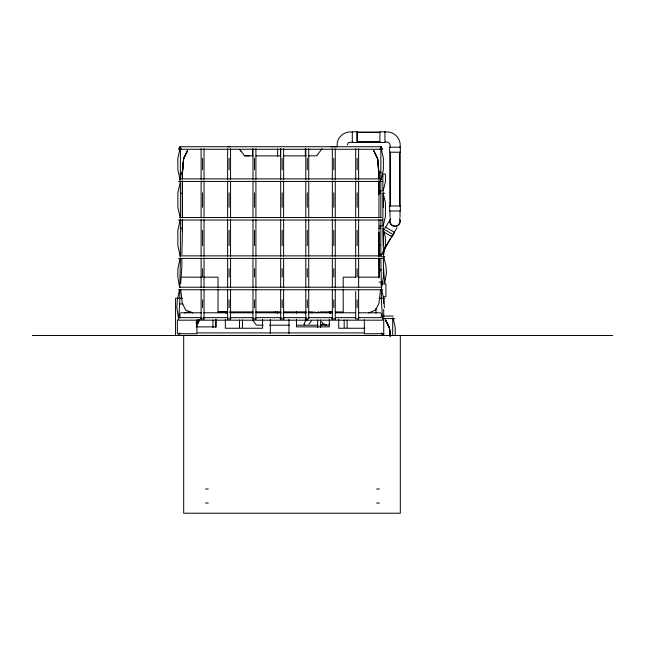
<?xml version="1.0" encoding="UTF-8"?>
<svg xmlns="http://www.w3.org/2000/svg" width="645" height="645" viewBox="0 0 645 645"><rect width="100%" height="100%" fill="white"/><g stroke="black" fill="none" stroke-linecap="round" stroke-linejoin="round"><path stroke-width="0.97" d="M218.042 289.121L218.026 311.986L227.725 311.882L218.05 311.914M378.954 219.76L379.034 256.452M378.954 217.768L378.962 180.931M343.18 286.823L343.196 277.173L355.838 277.165M378.962 194.79L378.994 180.858M378.994 178.867L378.962 172.03L377.639 158.299L373.705 150.656L377.639 158.92L378.639 171.876M381.453 289.492L381.372 300.014L382.598 319.331M383.493 256.541L383.412 266.038L384.638 283.615L386.444 273.029L385.944 265.893L383.719 256.533M378.954 173.392L378.962 172.03L378.962 178.955M182.237 172.892L183.68 158.581L182.293 173.392L182.277 172.03L182.277 178.955M179.834 287.573L180.398 258.121M181.874 254.638L182.438 227.991M335.456 311.89L343.221 311.986L343.188 289.113M347.276 144.851L348.542 142.513L352.307 142.166M180.681 283.615L181.906 266.038L181.842 258.443M182.293 175.867L182.874 168.264M183.019 166.362L183.607 158.767L187.542 150.656L183.607 158.299L182.293 173.392M380.518 289.928L378.938 303.44L375.535 310.084L368.513 312.978M384.404 307.689L383.904 299.852L381.461 288.533L383.38 276.979L383.38 268.659M179.576 289.476L177.335 299.852L176.835 307.689L178.649 319.331L179.866 300.014L179.794 289.492M179.979 148.729L177.859 158.315L177.859 169.812L179.979 179.399M180.189 219.776L177.859 230.321L177.859 245.656L180.189 256.202M180.189 258.121L177.859 268.659L177.859 276.979L179.624 287.573M381.268 179.399L383.38 169.812L383.38 158.315L380.84 146.81M383.114 191.202L385.42 181.688L385.42 174.013L382.88 174.013L382.88 191.202M383.114 226.089L385.42 216.575L385.42 202.619L383.114 193.105M187.542 150.656L183.607 158.767M197.023 324.935L199.386 319.976L196.765 325.072M197.201 324.483L199.386 319.976M379.034 272.609L380.977 269.159M179.923 146.729L178.455 149.269L382.783 149.269L381.324 146.729L179.923 146.729L181.39 149.269M179.923 332.901L178.455 335.432L382.783 335.432L381.324 332.901M379.857 149.269L381.324 146.729M379.857 181.414L381.324 178.875L179.858 178.875M385.613 227.258L388.758 221.807M384.243 249.123L390.281 238.666M391.289 236.925L392.797 234.312M382.001 253.638L383.009 251.897M384.017 250.147L397.03 227.612M308.923 324.088L311.438 320.799M322.113 148.648L316.703 155.8L308.181 155.864M196.161 322.879L198.628 319.775L196.161 322.839M329.531 323.959L328.547 325.12L320.025 325.193M314.478 311.89C315.155 313.099 322.444 312.543 317.679 311.89M184.599 313.043L185.897 312.285L191.767 312.285M359.128 277.156L379.228 277.165L379.042 258.322M182.092 277.165L201.788 277.181M320.146 311.882L332.602 311.882M330.772 146.738L337.206 146.738M306.254 155.872L283.606 155.88M203.594 277.173L218.042 277.173L218.034 287.089M229.556 311.882L253.058 311.898M318.098 325.193L296.45 325.201M352.307 132.104C344.132 130.701 336.093 137.966 337.214 146.302M379.905 132.104L356.911 132.104L356.911 132.781M384.936 132.104C393.539 130.604 401.529 138.594 400.029 147.197M356.911 132.419L379.905 132.419M356.911 141.852L379.905 141.852M356.911 142.166L379.905 142.166M384.936 142.166C388.25 140.973 391.16 143.883 389.967 147.197M280.623 155.88L255.952 155.872M378.671 172.312L380.985 172.312M378.671 172.441L380.985 172.441M179.899 174.013L182.438 174.013L182.438 178.81M178.455 181.414L382.783 181.414M379.679 190.775L380.985 190.775M379.115 190.936L381.018 190.936M180.495 193.25L181.971 193.25M378.849 193.25L380.873 193.25M383.348 193.25L384.823 193.25M179.923 217.486L381.324 217.486M178.455 220.026L382.783 220.026M379.115 225.871L381.018 225.871M381.969 225.871L383.356 225.871M180.495 228.177L181.971 228.177M378.849 228.177L380.873 228.177M383.348 228.177L384.823 228.177M379.115 254.404L383.356 254.404M179.923 255.872L381.324 255.872M381.695 256.718L384.823 256.718M178.455 258.411L382.783 258.411M379.115 282.083L383.356 282.083M380.655 283.929L385.904 283.929L385.904 296.708L383.34 296.708M179.923 287.235L381.324 287.235M178.455 289.766L382.783 289.766M182.543 298.272L175.553 298.272L175.553 335.505M379.228 298.272L384.823 298.272M179.947 303.948L182.946 303.948M255.952 311.89L280.623 311.882M283.606 311.882L306.254 311.89M180.56 312.793L201.651 312.793M203.659 312.793L227.798 312.793M229.805 312.793L252.937 312.793M255.952 312.793L281.091 312.793M283.107 312.793L306.23 312.793M308.245 312.793L332.377 312.793M335.392 312.793L355.508 312.793M358.523 312.793L380.687 312.793M383.291 316.058L393.168 316.058M179.923 317.646L201.651 317.646M203.667 317.646L227.806 317.646M229.822 317.646L252.953 317.646M255.976 317.646L281.123 317.646M283.139 317.646L306.27 317.646M308.286 317.646L332.433 317.646M335.448 317.646L355.564 317.646M358.588 317.646L381.324 317.646L381.324 313.43M383.493 318.59L394.635 318.59M200.643 318.888L203.667 318.888M227.806 318.888L230.821 318.888M252.953 318.888L255.976 318.888M280.115 318.888L284.139 318.888M305.27 318.888L308.286 318.888M331.425 318.888L335.448 318.888M355.564 318.888L358.588 318.888M178.455 320.186L382.783 320.186M289.484 325.201L269.731 325.201M196.024 326.87L215.938 326.87L215.938 319.138M364.909 328.249L338.738 328.249L338.738 319.251M197.628 332.901L363.611 332.901M383.864 333.723L364.344 333.723L364.344 319.67M32.25 335.505L612.75 335.505M205.497 488.999L208.295 488.999M376.64 488.999L379.437 488.999M205.497 503.044L208.295 503.044M376.64 503.044L379.437 503.044M241.093 151.309L239.626 149.309L244.544 155.8L253.066 155.864M308.181 311.898L312.035 311.898M262.983 325.185L256.387 325.12L252.945 320.63M227.725 146.729L230.467 146.738M244.536 155.8L249.204 155.856M378.962 245.221L380.679 245.302M192.734 312.978L185.704 310.084L182.309 303.44L180.721 289.928M385.339 227.096L394.595 232.442L392.079 236.804L383.444 231.813M384.356 229.435L384.936 229.773M385.629 230.176L391.789 233.732M321.533 321.71L322.71 323.298M390.104 336.214L389.483 328.24L385.549 319.976L389.483 327.62L390.225 336.11M373.705 150.656L377.639 158.767L378.72 172.368M385.549 319.976L389.483 328.087L390.104 335.924M383.114 227.991L385.42 237.505L385.42 245.076L383.493 255.597L382.88 227.991M393.111 318.05L395.232 327.636L395.232 335.303M180.189 217.865L177.859 207.319L177.859 192.823L180.398 181.318L180.398 217.865M390.209 335.585L389.411 327.902L390.144 335.803M381.461 288.533L380.84 258.121M182.285 217.768L182.277 180.931M182.285 219.76L182.293 231.749M400.311 335.505L400.311 513.21L183.688 513.21L183.688 335.505M400.029 152.228L400.029 205.965M400.029 210.996L400.029 217.284M399.715 152.228L399.715 205.965M392.692 318.05L392.692 335.303M390.281 152.228L390.281 205.965M389.967 152.228L389.967 205.965M389.967 210.996L389.967 217.284M383.727 298.272L383.727 303.303M383.727 309.342L383.727 335.505M383.38 192.823L383.38 207.319M383.38 230.321L383.38 245.656M382.88 193.105L382.88 226.089M380.84 148.729L380.84 179.399M380.84 181.318L380.84 217.865M380.84 219.776L380.84 256.202M378.954 232.369L378.954 256.339M378.954 258.339L378.954 278.019M375.979 308.254L375.979 313.252M358.628 148.729L358.628 179.399M358.628 217.865L358.628 181.318L355.701 181.318L355.701 217.865M358.628 219.776L358.628 256.202M358.628 258.121L358.628 287.573M358.628 289.492L358.628 319.331M357.169 158.315L357.169 169.812M357.169 192.823L357.169 207.319M357.169 230.321L357.169 245.656M357.169 268.659L357.169 276.979M357.169 299.852L357.169 307.689M356.911 133.579L356.911 140.691M355.701 148.729L355.701 179.399M355.701 219.776L355.701 256.202M355.701 258.121L355.701 276.979M355.701 291.403L355.701 318.372M347.115 319.968L347.115 327.636M344.18 319.968L344.18 327.636M335.263 148.729L335.263 179.399M335.263 217.865L335.263 181.318L332.336 181.318L332.336 217.865M335.263 219.776L335.263 256.202M335.263 258.121L335.263 287.573M335.263 289.492L335.263 319.331M333.796 158.315L333.796 169.812M333.796 192.823L333.796 207.319M333.796 230.321L333.796 245.656M333.796 268.659L333.796 276.979M333.796 299.852L333.796 307.689M332.336 148.729L332.336 179.399M332.336 219.776L332.336 256.202M332.336 258.121L332.336 287.573M332.336 289.492L332.336 319.331M330.675 311.68L330.675 313.591M329.329 311.398L329.329 313.333M329.329 319.138L329.329 326.87L296.474 326.87L296.474 319.138M320.581 319.968L320.581 327.636M317.654 319.968L317.654 327.636M308.737 148.729L308.737 179.399M308.737 217.865L308.737 181.318L305.803 181.318L305.803 217.865M308.737 219.776L308.737 256.202M308.737 258.121L308.737 287.573M308.737 289.492L308.737 318.372M307.27 158.315L307.27 169.812M307.27 192.823L307.27 207.319M307.27 230.321L307.27 245.656M307.27 268.659L307.27 276.979M307.27 299.852L307.27 307.689M305.803 148.729L305.803 179.399M305.803 219.776L305.803 256.202M305.803 258.121L305.803 287.573M305.803 289.492L305.803 319.331M305.327 148.729L305.327 156.396M305.327 311.68L305.327 313.591M296.474 311.398L296.474 313.333M288.952 319.404L288.952 333.489M283.623 148.729L283.623 179.399M283.623 217.865L283.623 181.318L280.688 181.318L280.688 217.865M283.623 219.776L283.623 256.202M283.623 258.121L283.623 287.573M283.623 289.492L283.623 319.331M282.155 158.315L282.155 169.812M282.155 192.823L282.155 207.319M282.155 230.321L282.155 245.656M282.155 268.659L282.155 276.979M282.155 299.852L282.155 307.689M280.688 148.729L280.688 179.399M280.688 219.776L280.688 256.202M280.688 258.121L280.688 287.573M280.688 289.492L280.688 319.331M280.551 148.729L280.551 156.396M280.551 311.68L280.551 313.591M277.624 148.729L277.624 156.396M277.624 311.68L277.624 313.591M270.328 319.404L270.328 333.489M262.579 319.251L262.579 328.249L225.347 328.249L225.347 319.251M255.92 148.729L255.92 179.399M255.92 217.865L255.92 181.318L252.985 181.318L252.985 217.865M255.92 219.776L255.92 256.202M255.92 258.121L255.92 287.573M255.92 289.492L255.92 319.331M254.453 158.315L254.453 169.812M254.453 192.823L254.453 207.319M254.453 230.321L254.453 245.656M254.453 268.659L254.453 276.979M254.453 299.852L254.453 307.689M252.985 148.729L252.985 179.399M252.985 219.776L252.985 256.202M252.985 258.121L252.985 287.573M252.985 289.492L252.985 319.331M252.501 148.729L252.501 156.396M252.501 311.68L252.501 313.591M242.415 319.968L242.415 327.636M239.48 319.968L239.48 327.636M230.563 148.729L230.563 179.399M230.563 217.865L230.563 181.318L227.637 181.318L227.637 217.865M230.563 219.776L230.563 256.202M230.563 258.121L230.563 287.573M230.563 289.492L230.563 319.331M229.096 158.315L229.096 169.812M229.096 192.823L229.096 207.319M229.096 230.321L229.096 245.656M229.096 268.659L229.096 276.979M229.096 299.852L229.096 307.689M227.637 148.729L227.637 179.399M227.637 219.776L227.637 256.202M227.637 258.121L227.637 287.573M227.637 289.492L227.637 319.331M225.976 311.68L225.976 313.591M215.89 319.968L215.89 327.636M212.955 319.968L212.955 327.636M204.038 148.729L204.038 179.399M204.038 217.865L204.038 181.318L201.111 181.318L201.111 217.865M204.038 219.776L204.038 256.202M204.038 258.121L204.038 287.573M204.038 289.492L204.038 319.331M202.57 158.315L202.57 169.812M202.57 192.823L202.57 207.319M202.57 230.321L202.57 245.656M202.57 268.659L202.57 276.979M202.57 299.852L202.57 307.689M201.111 148.729L201.111 179.399M201.111 219.776L201.111 256.202M201.111 258.121L201.111 287.573M201.111 289.492L201.111 319.331M196.902 319.67L196.902 333.723L177.375 333.723L177.375 319.67M182.438 181.688L182.438 191.202M182.438 193.105L182.438 216.575M182.438 219.429L182.438 226.089M180.398 148.729L180.398 179.399M180.398 219.776L180.398 256.202M179.899 177.851L179.899 181.688M179.923 313.43L179.923 317.977M275.238 311.753A4.297 4.297 0 0 1 275.092 312.865M304.545 324.814A4.442 3.797 -72.2 0 1 304.69 323.677M304.061 324.798A4.999 4.273 -72.2 0 1 307.407 319.823M326.37 325.556A4.999 4.273 -72.2 0 0 324.459 324.411A5.031 4.354 -60 0 1 326.41 325.54M321.154 325.128A4.999 4.273 -72.2 0 1 323.339 324.314A5.031 4.354 -60 0 0 320.992 325.12M312.011 313.059A3.523 1.766 90 0 1 312.97 311.849M399.86 219.76A5.031 5.031 0 0 1 394.345 226.048A5.031 5.031 0 0 1 390.644 218.542M399.626 218.389A5.345 5.345 0 0 1 394.998 226.403A5.345 5.345 0 0 1 390.37 218.389M320.871 324.862A5.345 4.628 -60 0 1 326.628 325.306M325.491 325.274A5.345 4.628 -60 0 1 326.725 325.37M357.338 131.79L352.307 131.79L352.307 142.481L357.338 142.481L357.338 131.79M384.936 131.79L379.905 131.79L379.905 142.481L384.936 142.481L384.936 131.79M400.343 147.197L389.653 147.197L389.653 152.228L400.343 152.228L400.343 147.197M400.343 205.965L389.653 205.965L389.653 210.996L400.343 210.996L400.343 205.965"/></g></svg>
